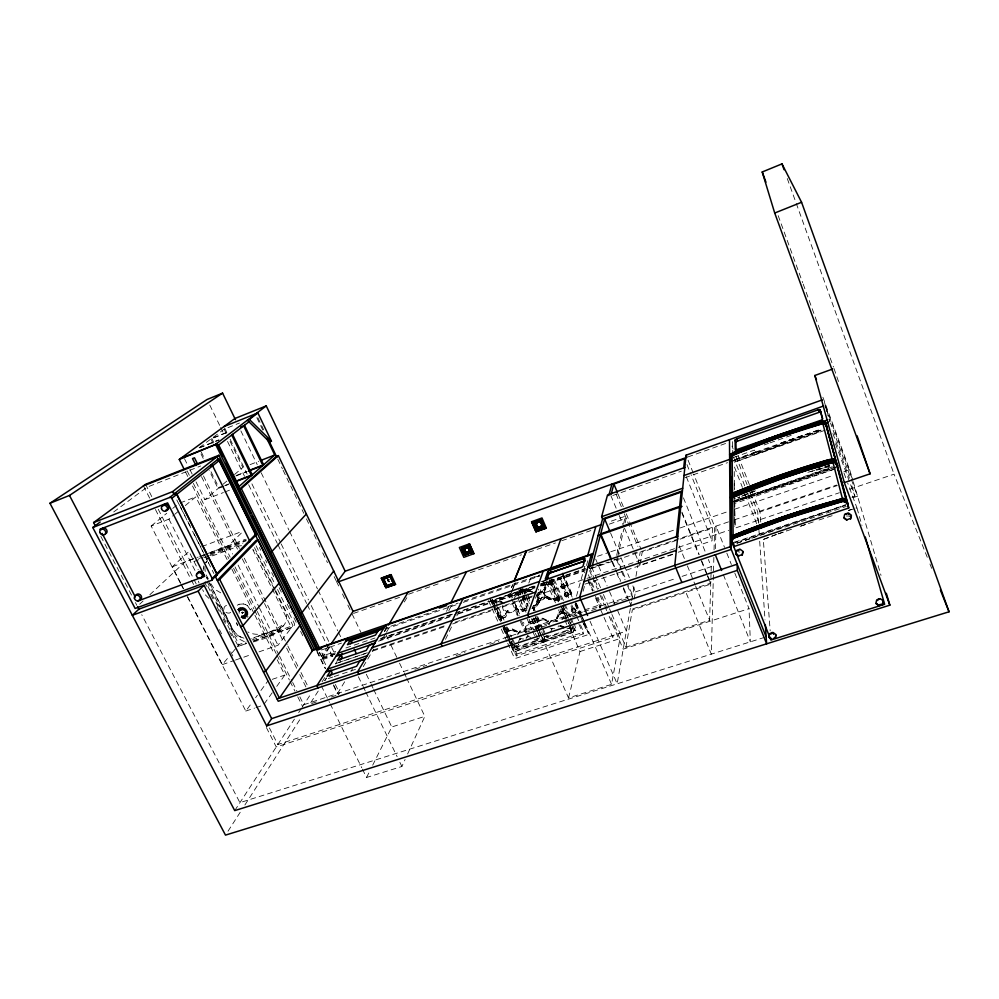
<?xml version="1.0" encoding="UTF-8"?>
<svg xmlns="http://www.w3.org/2000/svg" width="999" height="999" viewBox="0 0 999 999"><rect width="100%" height="100%" fill="white"/><g stroke="black" fill="none" stroke-linecap="round" stroke-linejoin="round"><path stroke-width="0.75" stroke-dasharray="5 3.75" d="M574.687 630.781L572.514 624.063M537.462 594.942C536.875 599.038 543.319 600.711 544.992 597.027C545.591 592.907 539.123 591.196 537.437 594.904C538.623 589.298 547.989 592.844 544.705 597.889C542.519 602.497 534.715 598.551 537.737 594.055M545.017 639.947L544.78 638.91L543.219 639.422L538.786 629.457M543.444 640.459L543.219 639.422M564.298 595.079L564.398 594.255L564.76 596.128L566.321 597.002A2.498 2.285 18.1 0 0 568.531 596.266L569.105 594.417M571.228 610.963L571.478 609.602M573.488 623.638C574.8 622.102 577.035 634.59 574.787 630.119M576.023 610.302L575.449 612.15A2.485 2.273 17.3 0 1 573.239 612.874L571.303 610.689M575.724 630.819L574.8 630.244M715.459 548.701L715.983 526.023L724.537 547.39M713.86 557.38L711.325 654.145L685.339 590.946M714.048 549.912L714.66 526.585L693.868 474.625M611.937 614.435L625.948 647.177L709.615 620.229L710.726 584.103L709.565 581.256M711.076 572.639L710.751 583.129L632.492 608.928M711.126 571.141L711.263 566.645L708.366 559.477M678.221 552.222L712.05 540.784L712.449 528.109L691.021 474.65M204.807 566.533L205.344 572.839M515.284 651.473L543.431 642.22L543.381 640.571L571.291 631.405L571.353 628.983A1.299 1.186 17.4 0 0 569.655 628.296L566.845 629.195M849.063 515.871L849.088 516.645A1.436 1.311 -7.7 0 0 848.95 515.634M571.353 628.983L572.939 628.458L572.115 626.573L573.513 630.681A1.698 1.536 17.2 0 1 572.552 632.617L544.055 642.007L540.571 634.115M564.485 614.235L564.647 613.686C568.219 614.235 565.147 607.105 562.986 609.902A1.311 1.199 18.3 0 1 562.237 611.413L559.44 612.362A3.297 2.997 18.2 0 0 558.304 613.698M557.317 597.015L558.803 596.103L560.464 599.999L558.903 600.524L549.662 579.557M625.948 647.177L632.317 609.927L710.726 584.103M634.19 599L635.401 591.908L632.379 584.752M672.339 554.22L639.972 565.172L642.207 552.047L712.449 528.109M630.369 608.266L617.157 683.803L590.047 621.191M630.631 606.743L631.43 602.185M631.705 600.661L634.627 583.928M635.963 576.311L637.861 565.459M638.086 564.135L640.222 551.972M549.7 582.767A1.336 1.224 19.7 0 0 550.536 581.53L550.349 582.042C549.3 587.025 556.855 583.503 552.235 584.69A1.311 1.211 19.5 0 0 550.524 583.99L547.29 585.077L544.418 590.284L543.956 589.622L544.418 590.284M575.199 630.744L574.7 628.234M541.945 638.049L568.531 697.914L611.563 684.352L619.967 638.573L609.615 614.397M553.671 584.527L551.972 580.581L550.387 581.381M266.371 727.497L276.261 746.94L612.837 637.549L613.261 635.364M241.895 612.537L242.183 613.411L243.132 612.424M242.158 612.849L242.482 611.937L242.994 612.737M617.594 557.567L623.851 528.833M625.174 522.789L626.161 518.256L606.505 525.124M616.658 555.369L622.315 529.77M623.651 523.751L625.312 516.221L608.453 522.115M591.533 610.576L600.362 607.642L601.098 604.42L598.076 597.352M588.498 633.691L583.666 620.854M568.531 697.914L579.982 651.548L567.669 623.426M511.176 644.617L516.258 655.881L583.179 633.94L583.628 632.13L579.27 622.115M517.644 634.852L519.755 631.018A5.182 4.683 20.8 0 1 523.364 630.182L526.685 631.905M526.535 638.211L527.447 636.101M527.147 637.225L527.759 635.202M548.788 624.525L550.886 620.679A5.232 4.745 18.7 0 1 554.532 619.817L557.879 621.553M583.104 591.283L584.777 585.064M572.552 632.642L572.714 632.067A1.698 1.536 17.2 0 0 573.688 630.107M571.191 631.443L571.665 630.631L568.419 623.214M558.691 625.761L558.029 626.997M573.95 607.804L575.524 611.425C575.636 607.742 572.29 606.655 571.403 609.877M572.939 628.359L571.341 628.983L569.817 624.825M586.488 565.509L588.111 559.59M571.453 611.238L573.314 612.599L575.524 611.425M571.341 628.983L572.19 628.346M576.485 596.191L584.802 566.333L585.951 569.118M567.032 591.92L568.618 595.566C568.731 591.895 565.409 590.759 564.485 593.98M563.698 628.309L559.865 626.023M564.51 609.215L562.986 609.902L564.635 613.686L566.221 613.074M564.535 595.367L566.408 596.74L568.618 595.566M556.955 618.818L556.493 618.144L556.955 618.818L559.815 613.673L563.049 612.599A1.311 1.186 18.1 0 1 564.772 613.299L565.484 613.061L563.836 609.278C561.038 609.765 568.006 618.481 563.099 609.515M502.609 605.956C501.785 617.869 522.19 612.612 515.034 602.597M563.399 583.566L564.822 587.774L563.399 583.566L561.151 585.152A2.498 2.298 18.5 0 1 563.374 584.39L565.397 586.326M552.072 628.646L551.361 628.383L552.072 628.646L550.686 631.892M558.728 600.249L558.741 601.061L557.355 596.341L558.803 596.153M560.751 586.463L562.762 588.399L564.997 587.225M544.055 642.007L542.469 636.763M544.992 640.072L544.03 636.238M550.349 582.042L557.155 597.552L557.355 596.341L559.015 600.149L560.464 599.949L550.948 578.334M560.676 586.163L561.113 587.774L562.687 588.661A2.498 2.298 18.5 0 0 564.897 587.912L565.297 587.162M549.375 622.514L549.088 623.401L550.599 621.578A5.232 4.758 18.7 0 1 554.258 620.704L556.668 621.603M557.28 597.489L557.405 597.115A1.324 1.211 18.9 0 1 556.505 598.239L553.271 599.338L547.602 597.34M565.222 587.424L565.322 585.514L563.236 584.128M538.399 621.166L542.42 619.83L548.139 621.415L542.544 619.442L538.523 620.779A1.299 1.174 19.9 0 0 537.799 622.29L537.687 622.677A1.299 1.186 19.9 0 1 538.399 621.178M537.699 619.605A1.299 1.186 20.1 0 1 536.001 618.93L536.138 618.531A1.299 1.186 20.1 0 0 537.837 619.218L541.133 618.131A5.42 4.92 19.7 0 1 543.518 618.593L548.376 621.053L543.394 618.98A5.432 4.933 19.7 0 0 540.996 618.531L537.712 619.617M564.31 594.517L564.56 593.718M541.608 640.309L542.045 642.157L537.1 630.357M571.353 630.881L543.419 640.584L543.731 639.61C545.766 636.838 546.278 643.418 545.167 639.497M550.486 582.005L550.561 580.856L552.06 585.214M553.271 599.338L556.618 597.877A1.311 1.199 18.9 0 0 557.367 596.341M540.646 584.39L559.964 577.759L559.44 579.42L567.956 598.988M551.785 585.314L551.96 584.79A1.336 1.224 19.5 0 0 550.399 584.353L547.29 585.077M558.741 600.249A1.324 1.211 18.7 0 0 557.192 599.825L554.383 600.761A1.961 1.798 19.1 0 1 552.534 600.511L547.252 597.976L547.727 596.965L553.396 598.963M544.705 597.889L544.992 597.027M551.261 580.619L552.934 584.452L552.122 585.052L550.561 580.856A1.311 1.211 19.7 0 1 549.825 582.392L547.015 583.366A3.309 3.034 19.7 0 0 545.879 584.727L543.831 589.997M534.09 623.526L533.966 623.913A1.299 1.174 20.3 0 0 532.28 623.226L528.271 624.55L532.405 622.827A1.299 1.174 20.3 0 1 534.115 623.526L532.43 619.78A1.299 1.174 20.5 0 1 531.718 621.266L528.446 622.377A5.407 4.908 20.3 0 0 527.035 624.088L524.825 628.895L525.661 629.245L528.396 624.163M533.266 606.093L535.939 605.182C538.174 599.45 541.421 597.689 537.587 605.044A4.883 4.458 20.7 0 1 535.889 606.992L532.629 608.091A1.299 1.186 20.6 0 0 531.992 608.566A1.299 1.186 20.5 0 1 532.767 607.729L536.026 606.605A4.883 4.446 20.7 0 0 537.724 604.67L539.547 600.274M532.43 619.78L532.305 620.167A1.299 1.174 20.5 0 1 531.58 621.653L528.309 622.764A5.42 4.908 20.3 0 0 526.898 624.475M533.354 610.839L544.093 580.069M535.939 605.182L538.848 600.012M516.258 655.881L516.908 654.02L513.736 647.002M525.661 629.245L524.825 628.895M525.724 631.455L526.498 629.245L523.414 622.327M535.464 598.314L538.698 589.148M520.017 638.723L520.604 639.372L520.017 638.723L517.432 643.406M542.969 640.222L515.472 649.275L514.26 647.439L512.574 648.363L511.738 646.515L513.299 649.987A1.673 1.511 21.1 0 0 515.472 650.873L543.606 641.645M517.557 645.466L514.96 645.966A1.286 1.161 21.1 0 0 514.435 646.316M518.269 632.829L517.932 633.728L519.43 631.917A5.195 4.695 20.8 0 1 523.039 631.081L525.424 631.98M507.142 633.354L507.504 632.392A1.286 1.161 21.9 0 1 508.204 630.918L511.363 629.845L516.982 631.78M505.806 633.304L507.504 632.392L505.819 628.671L504.12 629.582L505.806 633.304L507.355 632.792A1.286 1.161 21.9 0 1 508.054 631.306L511.213 630.244L516.845 632.167L517.195 631.231L512.1 628.783A3.259 2.935 21.8 0 0 510.252 628.458L507.517 629.37A1.286 1.161 22.1 0 1 505.819 628.671M529.907 590.871L525.886 592.245A1.311 1.199 21.4 0 0 525.074 593.156A1.311 1.199 21.4 0 1 525.749 592.632L529.907 590.871L534.128 592.357M521.765 609.964L525.899 608.241A1.299 1.186 21.2 0 0 526.623 606.718L526.473 607.105A1.299 1.186 21.2 0 1 525.749 608.603L521.765 609.964L516.058 608.054L515.584 604.882L513.449 602.272M504.133 629.582L505.819 628.671L507.355 632.779M516.82 614.947L524.45 594.655M525.024 593.244L526.635 588.861M528.821 583.066L530.457 578.708L539.273 575.686M524.463 592.882L523.476 589.984A1.311 1.199 21.6 0 0 525.174 590.671L528.483 589.56A5.457 4.983 21.2 0 1 530.881 590.009M526.948 610.114A1.299 1.186 21 0 0 526.448 610.189L523.189 611.276A4.87 4.433 21.4 0 1 520.454 610.826L515.734 608.653L516.196 607.667L521.903 609.59M515.571 609.59L515.896 608.716C513.011 615.047 501.985 612.087 502.959 605.094M516.196 607.667L515.734 608.653M516.845 632.167L517.195 631.231M498.326 616.558L499.975 616.358A1.311 1.186 22.8 0 0 501.498 616.795L504.67 615.734L507.405 610.601L508.141 610.864L506.081 616.171A1.936 1.761 22.6 0 1 504.945 617.407L502.197 618.344A1.311 1.186 22.6 0 0 501.411 619.542L501.286 620.391L499.975 615.721L498.851 616.146L499.987 620.354L501.411 619.542L496.366 608.341M514.198 596.016A5.445 4.97 21.9 0 1 515.621 594.268L518.906 593.144A1.311 1.199 22.1 0 0 519.63 591.62L519.755 591.246A1.311 1.199 22.1 0 1 519.043 592.769M520.741 594.38A1.299 1.186 21.8 0 0 519.742 594.355L515.571 596.078L519.592 594.717M508.141 610.864L507.255 610.988L504.67 615.734M556.368 618.543L558.429 613.324A3.297 2.997 18.2 0 1 559.565 611.975L562.362 611.038M511.8 591.233L515.234 582.679M510.776 594.03L512.499 589.76M513.061 588.336L515.359 582.642M501.286 620.391L499.975 615.721A1.299 1.174 22.8 0 0 501.648 616.395L504.82 615.347M511.426 587.687L512.574 584.852M511.55 587.649L512.699 584.815M502.922 603.096L498.676 601.648L495.354 603.096M492.132 602.372L492.857 600.674L535.164 586.226M494.567 604.32L492.894 601.648C492.245 598.801 489.51 604.07 493.144 605.132M538.911 597.889L538.973 595.816L537.3 594.318A2.835 2.597 20.5 0 1 539.01 597.939L537.137 601.723M545.479 589.285L543.956 593.331L545.816 595.529M539.073 602.447L540.909 598.726A3.072 2.81 19.9 0 1 544.954 597.352L548.813 599.138L549.8 598.776M539.235 602.597L539.66 601.373M538.424 602.834L537.237 601.735L539.373 596.49L537.387 594.13M492.894 601.648L493.131 601.111A1.311 1.199 23.7 0 0 494.655 601.535M362.437 769.168L366.546 777.497L401.898 766.483L405.082 759.527M407.629 753.958L424.825 716.37L406.843 678.546M538.111 592.607L541.633 592.107L544.705 587.2L545.541 587.549L545.292 589.198M539.747 601.41C540.159 596.378 545.953 596.116 548.763 599.375L550.399 598.001C546.178 596.915 540.621 593.244 545.791 588.711L545.754 587.4L544.667 586.962L541.483 591.97L538.199 592.419M549.875 598.863L550.287 598.001L545.729 595.729A2.847 2.61 19.8 0 1 544.105 591.895M445.492 639.385L452.847 624.163M456.855 615.859L458.853 611.7L536.213 585.289M548.014 621.803L548.501 620.666M366.546 777.497L369.955 770.679M372.689 765.209L391.783 726.985L424.825 716.37M448.838 610.651L452.26 603.808M540.821 598.676L542.544 597.115L545.004 597.24M446.503 611.301L449.263 605.844M528.658 636.263L528.334 636.85L528.796 635.864L528.471 636.463L531.98 638.074M242.42 613.286L242.008 612.662L243.119 612.699M513.636 599.65L515.721 595.704M547.252 597.976L547.727 596.965M559.752 626.423L560.214 625.411L564.447 626.897M557.067 618.431L559.815 613.673M383.279 637.574L385.614 633.616M386.401 632.292L390.297 625.699M404.32 601.972L408.991 594.068L439.647 583.366M363.261 666.633L373.776 648.975M384.29 631.331L386.463 627.672L439.123 609.59M384.652 631.568L387.774 626.323M344.655 681.78L337.45 693.556L333.329 685.164M351.049 671.303L352.647 668.681M527.46 636.313L525.973 638.111M324.625 680.706L326.273 678.134M335.364 664.035L337.013 661.475M228.022 831.193L241.508 810.239M244.88 804.994L301.373 717.232M318.231 691.046L309.802 704.145L318.369 701.31M324.975 680.569L326.661 677.946M322.065 681.768L325.537 676.398M387.862 579.632L388.024 579.383A1.411 1.274 31.4 0 0 389.722 581.468M234.728 810.614L294.405 719.143M298.664 712.612L301.223 708.691M302.073 707.379L311.451 693.006M206.069 562.749L207.193 561.063M329.183 646.852L323.214 655.719L320.479 650.149M329.857 646.99L321.041 660.114L332.829 656.093M328.034 646.278L321.178 656.418L335.726 651.448M574.725 630.544L575.774 630.282M264.198 703.933L272.265 692.644M276.748 686.363L284.827 675.062L277.173 659.752M829.482 466.071L823.576 468.444L807.192 472.44L829.307 466.358M187.188 596.44L245.804 711.063L252.023 702.584M255.594 697.739L257.367 695.316M260.926 690.471L268.044 680.781M258.966 651.885L278.009 645.254L292.969 625.624L275.799 590.809M283.541 625.686L278.259 629.258L250.974 638.623M187.812 597.09L222.34 664.622L228.284 657.454M232.243 652.672L238.948 644.592L246.254 642.032M248.027 616.508L247.277 617.182M206.443 559.802L207.979 558.204M241.983 612.287L242.944 612.462M243.057 612.812L242.233 612.924M199.663 556.53L228.446 545.741L243.594 530.869M512.15 638.186L516.495 646.915L536.126 640.484L537.799 638.798M204.52 563.573L207.567 560.601M139.66 604.233L143.057 601.061M149.85 594.717L184.965 561.95L193.619 558.703M180.769 583.304L172.315 566.77L188.948 551.448L198.202 569.717M763.323 539.547L775.574 534.765M196.041 481.905L204.907 499.7L227.422 480.569M234.54 474.525L242.832 467.47L229.495 440.109M180.12 582.629L151.161 526.011L168.943 519.155L173.614 515.272M174.775 514.31L178.284 511.401M185.277 505.594L195.779 496.878L227.085 559.527M151.161 526.011L166.758 513.286M172.752 508.391L176.348 505.457M829.52 465.147L828.084 466.221A297.777 286.126 -47.5 0 1 824.4 467.32M199.338 447.589L224.163 429.17L239.473 423.027M113.724 511.938L146.978 487.225L200.687 465.996M555.456 602.809L547.427 584.477L548.826 583.541L556.855 601.86M237.25 605.232L239.086 604.258M519.767 598.276L517.907 594.08L495.916 601.523L504.02 620.117M829.145 465.596L815.109 469.805M389.685 581.343L387.899 580.294L389.61 579.682M755.431 490.771L738.049 497.864M754.382 491.283L737.737 497.752M526.86 590.834L533.928 588.423L525.536 591.483M749.937 492.482L753.833 490.721M496.153 601.323L495.966 599.637A1.948 1.773 23.5 0 0 494.892 601.922M213.187 437.787L228.833 431.531M226.598 432.717L210.926 438.986L212.987 443.194M199.151 447.727L218.644 439.935M199.663 447.827L219.181 440.022M542.682 627.959L546.94 636.85L566.833 630.357L568.581 628.633A1.961 1.773 17.7 0 1 567.469 630.881M250.087 464.635L258.791 461.238M236.663 475.324L246.591 471.453M235.864 475.999L247.228 471.578M223.289 486.088L218.943 487.774L210.065 469.817M224.738 485.526L229.083 483.828M180.17 502.947L195.779 496.878M223.901 486.238L218.094 488.499L209.203 470.517M225.349 485.676L228.247 484.552M204.907 499.7L223.401 492.544M224.825 491.995L230.507 489.797M201.885 546.578L242.158 531.406M202.273 555.469L245.554 539.26M172.315 566.77L198.214 557.067M210.027 553.558L246.503 539.91M198.826 558.553L204.558 556.406M210.29 554.27L246.091 540.871M194.018 561.463L202.647 558.241M204.083 557.704L208.391 556.093M209.827 555.556L242.869 543.206M734.814 459.677L756.543 451.735M821.116 430.169L734.09 462.325L825.973 429.92M734.752 459.702L756.193 451.86M687.936 456.943L726.123 443.294M755.494 452.11L821.54 428.983M612.812 495.492L681.33 471.178M764.11 444.955L768.506 443.394M769.967 442.882L793.368 434.59M733.903 457.355L754.382 450.112L755.918 454.108L821.79 430.869M684.889 477.734L727.559 462.662M731.705 461.263L821.902 429.408M733.578 461.001L821.091 430.107M736.987 543.169L845.641 504.857L734.902 542.12L734.852 539.398M252.085 639.984L292.969 625.624M237.2 646.703L245.979 643.631M253.309 641.058L291.383 627.697L252.073 548.039M246.666 643.418L240.871 645.441A3.059 2.635 35.5 0 1 236.938 643.731L205.507 581.63M253.896 640.871L293.007 627.16A3.084 2.71 34.2 0 0 294.355 623.551L276.074 586.45M776.847 534.353L763.298 539.36L770.179 630.856M778.258 533.853L786.725 530.894M802.547 435.477L779.245 443.618L821.802 428.908M353.546 613.423L400.699 596.952M445.479 581.331L461.538 575.724M470.292 572.664L521.54 554.782M528.808 552.247L555.432 542.944M561.763 540.734L590.859 530.581M222.34 664.622L234.066 660.539M235.527 660.027L251.636 654.432M778.458 533.766L794.33 528.309M734.228 500.611L835.851 467.232L734.789 502.06L734.228 500.611L832.367 466.758M732.692 501.61L831.867 467.407M732.692 502.047L831.967 467.819M835.639 467.045L734.24 501.985L734.64 526.248M321.503 649.987L341.521 643.106M447.902 606.58L458.141 603.059M463.998 601.048L539.847 574.999M385.139 629.183L461.825 602.872M463.299 602.36L539.984 576.048M597.502 556.306L609.303 552.26M610.776 551.76L678.621 528.471M680.094 527.971L727.284 511.775M734.652 509.24L833.466 475.337M843.793 471.79L849.687 469.767L822.889 397.252M345.916 647.964L375.025 637.999M541.333 581.618L547.165 579.62M542.607 581.643L545.529 580.644M335.352 652.871L322.09 657.392L320.954 659.078L334.253 654.545M335.264 653.958L322.165 658.441L319.131 652.247M380.369 638.561L453.421 613.623M540.784 583.791L585.664 568.468M381.518 638.411L453.908 613.698M455.382 613.186L535.152 585.951M541.058 583.94L583.891 569.318M491.446 601.361L493.119 600.474A1.299 1.186 23.7 0 0 494.817 601.161L497.564 600.237A3.272 2.972 23.4 0 1 499.425 600.561L501.985 601.798M550.449 581.231L552.01 580.656M600.561 564.46L591.833 567.444L600.973 588.798M613.661 559.989L619.492 558.004M632.592 553.533L636.95 552.047M379.982 640.009L456.618 613.861M458.091 613.361L534.727 587.212M540.634 585.202L587.787 569.118M589.26 568.606L608.416 562.075M614.31 560.064L617.257 559.053L626.123 580.032M519.043 592.782L515.759 593.893A5.445 4.97 21.9 0 0 514.348 595.641M525.049 591.058L528.346 589.934A5.457 4.983 21.2 0 1 530.744 590.372M378.546 641.196L452.697 615.921M458.291 614.01L535.089 587.824M540.422 585.913L584.103 571.103M728.546 521.853L588.998 569.33L592.057 576.46M734.452 519.83L836.538 485.027M546.728 584.09L540.946 586.038L547.427 584.477M760.739 522.052L760.002 511.9L837.349 485.539M498.676 601.648L495.516 602.722A1.299 1.174 23.5 0 0 494.892 603.196M272.24 679.345L284.827 675.062M800.998 526.036L813.198 521.915M373.127 650.062L447.664 624.762M454.97 622.277L532.417 595.991M338.586 662.499L367.332 652.747M335.939 663.536L365.472 653.521M372.852 651.011L446.678 625.973M452.584 623.963L535.264 595.916M536.738 595.416L585.464 578.883M586.95 578.384L677.01 547.827M678.483 547.327L728.683 530.294M736.076 527.784L839.422 492.719M849.762 489.21L894.055 474.188L927.634 558.204M585.014 584.14L674.462 553.896M800.124 526.336L808.815 523.376M851.96 497.215L854.894 496.228L851.285 483.816M853.109 497.677L857.529 496.191L830.494 423.089M533.404 605.706L536.076 604.807M526.585 609.79L523.326 610.889A4.87 4.433 21.4 0 1 520.591 610.439L515.884 608.279M328.309 678.546L332.717 677.06M334.19 676.56L357.754 668.631M732.667 543.444L845.329 505.544M737 543.194L750.286 538.723M751.76 538.224L846.24 506.481M245.804 711.063L254.545 708.129M256.006 707.642L261.838 705.681M559.702 614.06L562.937 612.986A1.311 1.186 18.1 0 1 564.66 613.686M507.504 632.392L506.793 632.629L505.681 629.058M635.401 591.908L676.248 578.309M682.08 576.361L711.263 566.645M526.498 629.245L601.098 604.42M582.442 612.1L303.796 704.745L299.625 696.39M583.916 611.613L632.617 595.429L628.396 585.426M331.256 697.027L336.975 695.129M414.947 669.23L426.723 665.322M456.156 655.544L464.985 652.609M490.01 644.293L498.838 641.358M525.337 632.567L547.402 625.237M572.415 616.92L581.243 613.998M613.448 603.296L626.523 598.95M819.055 519.98L832.642 515.496M536.962 638.711L539.123 637.999M566.957 628.808L569.755 627.884M548.414 635.277L545.154 636.363A1.299 1.174 19.1 0 0 544.418 637.861L544.567 637.449A1.299 1.174 19.1 0 1 545.292 635.976M512.574 648.363L514.06 647.702A1.299 1.161 21.1 0 1 514.198 646.828A1.286 1.161 21.1 0 0 514.248 647.452M511.163 638.011L514.922 646.341A1.936 1.748 21.1 0 0 517.432 647.364L536.725 641.033L536.126 640.484M546.428 636.463L545.404 636.288A1.948 1.761 19.1 0 0 547.927 637.312L567.482 630.893L566.833 630.357M572.714 632.067L544.243 641.433L543.606 640.009M516.908 654.02L583.628 632.13M516.67 646.902L517.445 647.389M579.982 651.548L619.967 638.573M734.789 573.039L749.038 608.653L623.214 649.15L607.33 612.087M848.688 510.364L856.955 507.992L861.975 525.462M547.19 636.838L547.939 637.337M848.501 510.402L851.473 509.453M764.66 637.337L239.922 802.647L141.746 614.697M537.487 602.347L539.085 602.434M538.449 602.734L539.223 602.609M253.409 641.945C264.098 638.548 276.798 636.375 282.218 625.074C273.214 631.468 258.916 637.924 247.827 631.942M546.565 584.128L546.253 582.467A1.973 1.811 19.9 0 1 548.851 583.528M239.048 604.295L243.456 603.933M245.929 617.882L241.009 617.619M245.529 618.319L242.257 618.568M855.981 508.016L856.955 507.992L847.701 483.054M738.723 552.035L739.834 552.06M734.04 498.551L735.239 498.151L734.015 498.551M846.44 515.996L847.651 516.046M566.87 592.482L568.656 593.369L569.03 594.692M573.788 608.379L575.561 609.265L575.948 610.576M494.917 601.922L495.891 602.047M514.922 646.341L515.946 646.603M552.222 628.359L553.483 628.671A5.232 4.745 18.7 0 0 554.782 628.683M243.394 603.958L245.654 604.595M529.77 591.246L533.99 592.732M560.102 625.799L564.335 627.297M243.943 638.174C238.411 636.588 233.679 632.33 231.731 626.873L209.64 583.179M538.711 600.399L539.423 600.661M244.33 641.67L238.986 638.96L234.852 634.627L220.804 607.18L214.735 601.186M220.729 592.832L214.31 589.01L210.302 582.754M547.377 597.589L552.659 600.124A1.961 1.786 19.1 0 0 554.495 600.374L557.317 599.437A1.311 1.199 18.7 0 1 559.028 600.137M504.395 603.408L499.263 600.936A3.272 2.972 23.4 0 0 497.415 600.611M517.045 631.63L511.95 629.183A3.259 2.947 21.8 0 0 510.114 628.846L507.367 629.757A1.286 1.174 22.1 0 1 505.669 629.07M551.947 629.27L549.862 627.847M519.98 638.049L522.365 638.948A5.195 4.695 20.9 0 0 523.651 638.96M519.655 638.96L520.791 639.547M245.592 604.632L247.665 605.756M208.878 598.364L205.357 594.892L202.597 589.672M247.615 605.806L251.336 611.438L250.612 609.253M575.799 610.039L573.926 608.666A2.485 2.273 17.3 0 0 571.728 609.402M568.881 594.143L567.007 592.757A2.498 2.285 18 0 0 564.797 593.506M206.181 574.924L208.404 579.008M520.991 589.398L522.976 593.856M100.824 536.363L132.542 597.077M135.414 602.584L136.863 605.344M181.468 584.677L183.579 588.823M180.831 584.015L183.654 589.535M145.579 484.303L151.91 496.903M158.242 509.215L193.419 578.421M194.118 579.807L196.229 583.965M219.455 629.632L221.566 633.791M230.707 651.785L232.817 655.931M269.405 727.909L277.847 744.517L626.373 631.093L616.146 607.092M143.419 485.889L149.788 498.389M155.432 509.49L190.759 578.921M191.471 580.307L193.594 584.477M204.47 582.092L206.556 586.213M210.739 594.455L214.211 601.336M217.008 606.83L220.479 613.711M223.264 619.205L225.362 623.339M229.533 631.58L231.631 635.714M168.943 519.155L195.704 571.915M236.563 622.752L237.787 625.199M236.313 623.039L237.55 625.486M206.581 577.122L207.58 579.083M206.431 577.335L207.417 579.283M208.104 580.656L231.593 627.097A16.184 14.048 35.9 0 0 243.744 638.361M207.055 581.555L238.948 644.592M179.445 504.882L185.027 515.959M187.824 521.503L191.308 528.421M194.106 533.966L197.59 540.896M198.289 542.27L203.871 553.359M204.57 554.745L208.754 563.049M176.811 499.95L213.873 573.526M228.446 545.741L232.58 554.033M238.087 565.097L258.741 606.555M259.428 607.941L278.009 645.254M184.453 458.628L187.175 464.11M189.91 469.58L192.632 475.062M187.113 470.841L189.885 476.411M193.356 483.379L230.17 557.167M235.027 566.908L256.568 610.077M257.255 611.463L278.783 654.632M279.483 656.018L291.983 681.081M292.682 682.467L296.84 690.821M185.552 472.04L188.336 477.622M192.52 486.001L228.759 558.578M233.629 568.356L253.846 608.828M254.533 610.227L276.136 653.496M276.835 654.894L289.385 680.019M290.085 681.418L294.955 691.183M297.739 696.765L302.622 706.543M231.955 569.268L254.221 613.811M254.907 615.209L274.388 654.183M203.459 475.924L239.435 548.426M244.28 558.179L287.163 644.63M287.862 646.028L298.239 666.932M300.999 672.514L307.917 686.45M201.511 476.685L237.5 549.15M242.345 558.903L263.798 602.097M264.485 603.496L283.866 642.507M286.638 648.076L297.015 668.98M299.775 674.562L306.006 687.1M201.199 451.873L204.608 458.778M200.999 453.921L203.734 459.453M259.378 547.527L260.751 550.299M265.534 560.027L266.895 562.799M271.678 572.514L273.726 576.685M279.158 587.724L282.517 594.542M287.225 604.095L291.258 612.287M293.943 617.744L297.302 624.575M300.587 631.256L303.209 636.588M256.069 545.829L275.399 585.077M254.508 547.627L275.112 589.41M274.226 589.098L258.878 557.966A16.483 14.486 38.8 0 0 253.159 549.825M274.912 590.484L283.816 608.528A16.259 14.211 35.4 0 1 275.886 630.044L255.082 637.35A16.184 14.048 35.9 0 1 253.022 638.236M321.316 685.838L329.545 702.497M330.232 703.883L361.75 767.781M319.58 652.297L326.773 666.945M335.364 684.477L339.485 692.881L338.411 694.655L333.616 684.889M317.183 651.398L325.649 668.656M316.858 651.598L325.137 668.481M211.763 438.361L213.823 442.557M224.663 427.959L227.385 433.554M230.107 439.135L247.14 474.088M251.91 483.866L280.532 542.582M281.206 543.98L308.466 599.887M311.188 605.481L328.908 641.82M331.631 647.414L334.365 653.009M224.163 429.17L226.161 433.279M209.778 405.094L220.005 426.049M220.692 427.447L224.101 434.428M227.51 441.421L244.555 476.336M248.651 484.727L277.285 543.394M277.972 544.792L306.618 603.471M307.292 604.857L325.711 642.582M326.398 643.98L332.53 656.555M240.884 430.881L257.218 464.61M261.201 472.814L288.973 530.132M289.648 531.53L317.445 588.898M318.107 590.234L337.749 630.781M338.424 632.167L341.134 637.774M358.341 676.673L362.425 685.102M363.112 686.5L365.147 690.709M365.834 692.107L397.127 756.655M399.85 762.274L401.898 766.483M366.308 674.25L370.342 682.579M371.004 683.965L373.014 688.136M373.688 689.522L391.783 726.985M257.892 417.744L263.699 429.845M277.759 459.14L282.43 468.868M283.104 470.254L303.771 513.311M306.443 518.881L321.129 549.475M322.739 552.834L327.472 562.674M334.153 576.61L336.238 580.943M336.488 581.468L339.822 588.411M342.495 593.98L346.241 601.773M347.839 605.094L351.173 612.05M352.073 613.935L361.001 632.542M256.83 417.694L262.799 430.132M386.213 635.127L388.211 639.323M390.871 644.929L396.865 657.542M399.525 663.136L403.521 671.54M404.183 672.951L406.181 677.147M499.975 615.721L501.66 619.455L500.012 620.304L494.692 608.591M499.812 616.108L501.498 619.842M492.445 600.699L494.143 604.47L494.817 604.233L493.119 600.474L494.655 604.607L492.257 599.163M493.394 605.194L501.011 622.09M503.558 627.722L508.004 637.574M508.641 638.985L510.539 643.206M488.474 600.649L498.101 621.965M501.311 629.07L507.08 641.857M507.729 643.281L514.135 657.492A1.923 1.723 21 0 0 516.383 658.129L587.387 634.902A1.761 1.598 16.1 0 0 588.411 632.866M507.142 627.06L511.525 636.8M496.166 604.695L503.046 619.967M506.168 626.91L510.539 636.625M504.345 626.098L510.539 639.884M511.176 641.308L512.45 644.143M492.857 600.674L501.723 620.329M504.882 627.347L510.576 639.984M511.213 641.383L513.111 645.604M499.75 616.907L491.958 599.425M503.384 625.012L510.327 640.459M510.964 641.882L515.159 649.862L542.807 640.759L543.106 639.822L541.233 641.308L541.021 640.147M490.397 599.038L494.093 607.255M502.572 626.123L509.128 640.696M509.715 642.02L510.901 644.655M490.172 599.562L499.999 621.428M503.084 628.309L507.467 638.049M508.091 639.435L513.099 650.574A1.673 1.511 21.1 0 0 515.272 651.46M508.553 595.029L509.802 597.814M512.287 603.371L517.882 615.884M520.367 621.44L524.712 631.168M514.135 644.842L514.822 646.365M523.476 589.984L525.162 593.781M536.138 618.531L537.812 622.29M520.392 599.662L525.986 612.25M529.095 619.23L534.69 631.805M535.314 633.204L537.175 637.399M517.732 597.827L524.575 613.199M527.072 618.793L532.055 629.969M532.679 631.368L534.54 635.564M510.439 593.294L520.317 615.409M509.19 593.468L511.051 597.627M511.675 599.013L519.105 615.646M521.578 621.191L525.911 630.893M522.514 587.737L525.049 593.443M525.674 594.867L529.47 603.433M535.164 616.271L539.597 626.261M522.664 589.048L525.824 596.166M526.448 597.589L529.607 604.72M535.302 617.532L540.983 630.357M541.62 631.78L543.518 636.051M520.941 588.274L523.476 593.98M524.113 595.404L527.909 603.958M534.24 618.219L538.673 628.209M523.613 595.279L528.034 605.244M533.728 618.056L538.161 628.034M520.304 588.486L522.839 594.193M523.476 595.616L527.909 605.594M533.603 618.431L539.935 632.692M520.454 589.797L522.352 594.068M522.976 595.491L528.034 606.88M533.079 618.081L538.773 630.918M539.41 632.342L541.308 636.613M518.743 589.023L526.972 607.554M532.042 618.955L536.475 628.933M519.617 591.62L520.741 594.155M518.881 590.334L527.097 608.841M531.53 618.793L537.225 631.605M537.862 633.029L539.747 637.3M527.672 593.968L530.794 601.048M533.304 606.718L535.177 610.963M537.674 616.633L542.057 626.548M529.782 600.923L525.412 591.021A1.986 1.823 21.4 0 1 526.623 589.185L526.91 590.821M532.28 606.58L534.153 610.826M536.65 616.483L542.27 629.208M542.894 630.631L544.78 634.877M543.431 642.22L542.619 639.735M561.663 606.893L567.457 620.092M568.019 621.378L569.705 625.224M560.764 605.769L566.171 618.081M583.266 569.979L584.502 572.789M588.199 581.243L592.507 591.096M595.591 598.126L599.899 607.991M600.511 609.39L612.837 637.549M563.024 605.856L569.517 620.666M570.117 622.015L571.291 624.7M550.774 578.858L560.526 601.073M562.35 605.232L567.932 617.956M568.556 619.368L573.513 630.681M557.242 596.715L558.903 600.524M558.741 601.061L557.155 597.552M549.213 581.231L558.441 602.322M561.525 609.353L567.057 622.015M559.939 608.903L564.26 618.768M564.872 620.179L566.733 624.412M558.553 609.865L562.874 619.73M559.964 577.759L568.681 597.789M571.803 604.944L576.161 614.959M576.785 616.395L578.646 620.679M571.003 605.981L575.262 615.771M578.921 624.15L583.179 633.94M561.401 584.752L562.986 588.399M565.034 593.106L566.62 596.74M571.952 608.99L573.538 612.612M554.383 579.882L563.386 600.486M565.172 604.595L570.516 616.845M571.116 618.194L572.902 622.277M552.809 578.945L562.4 600.911M563.598 603.658L569.542 617.257M570.142 618.618L571.915 622.702M576.46 603.508L582.005 616.271M582.617 617.694L584.465 621.94M585.089 623.364L611.563 684.352M562.837 572.877L573.251 596.865M575.711 602.509L580.606 613.798M581.218 615.209L583.054 619.442M562.624 573.551L573.051 597.564M575.511 603.209L580.419 614.51M584.103 622.989L588.399 632.879M563.099 576.298L572.29 597.452M575.349 604.495L579.645 614.373M580.257 615.784L585.539 628.371L579.944 615.509M561.938 574.063L572.489 598.364M574.974 604.083L579.32 614.085M588.374 574.762L594.43 588.886M590.397 581.955L594.043 590.446M597.09 597.527L600.736 606.018M588.161 579.258L593.044 590.609M595.479 596.291L600.362 607.642M603.408 594.492L608.891 607.305M609.502 608.728L611.326 613.011M589.51 567.482L594.38 578.858M594.992 580.269L598.651 588.811M601.698 595.916L609.003 612.974M592.669 577.884L597.552 589.285M599.999 594.979L604.283 604.957M604.894 606.393L606.718 610.664M595.679 559.103L598.089 564.747M598.688 566.158L602.897 576.048M603.508 577.459L607.117 585.926M609.527 591.57L615.546 605.681M612.699 562.175L620.504 580.594M623.501 587.674L628.895 600.424M629.495 601.835L631.293 606.093M611.888 561.688L616.096 571.628M616.695 573.039L620.304 581.555M623.301 588.648L627.509 598.576M610.676 533.241L620.329 556.143M620.928 557.567L629.37 577.597M616.608 559.79L620.841 569.805M621.453 571.241L625.074 579.832M627.497 585.564L632.342 597.015M610.839 495.516L616.783 509.727M619.168 515.409L623.913 526.785M624.512 528.209L634.615 552.372M635.214 553.796L639.972 565.172M618.006 493.956L623.314 506.705M626.273 513.798L641.033 549.213M616.046 493.993L621.353 506.718M624.3 513.786L637.874 546.353M679.183 545.791L685.027 560.114M687.374 565.834L694.979 584.44M695.566 585.876L709.615 620.229M681.942 512.1L699.225 554.707M701.535 560.389L707.292 574.6M707.866 576.023L709.602 580.282M681.855 512.949L698.601 554.22M701.485 561.338L706.68 574.138M707.255 575.561L708.99 579.832M198.302 581.168L199.063 583.016M683.453 497.852L705.469 552.322M686.35 476.835L712.05 540.784M723.363 574.737L750.361 641.845L749.038 608.653M929.944 563.998L931.68 568.344M726.81 553.096L731.368 564.485M688.086 460.189L693.281 473.176M686.962 464.547L690.434 473.214M738.186 455.981L749.375 484.652M752.172 491.82L760.002 511.9M732.005 446.091L733.129 448.951M735.913 456.106L747.102 484.715M750.449 493.306L757.717 511.9L758.503 523.613M733.353 456.78L744.705 485.801M747.552 493.044L759.465 523.513M734.44 467.033L742.407 487.362M745.254 494.617L756.63 523.651M825.998 407.617L852.597 479.545M829.108 419.355L829.944 421.628L824.063 400.761M832.891 433.541L849.412 478.184M835.439 443.718L854.894 496.228M843.98 473.014L846.777 480.556M778.184 215.647L802.647 282.617M803.171 284.066L833.491 367.045M787.262 178.521L795.728 201.935M796.253 203.396L894.055 474.188M834.028 368.506L839.535 384.59M849.687 469.767L852.784 480.182M853.221 481.68L881.031 575.412M825.586 406.818L828.321 416.571M515.634 594.667L515.347 593.019A1.961 1.786 22.2 0 1 517.932 594.068M203.659 568.094L203.846 570.379M758.965 530.419L759.277 535.039M759.69 541.221L765.009 619.904M734.253 483.803L734.427 489.897M734.652 497.49L734.789 502.06L734.74 499.001M739.272 496.515L739.31 497.789M734.253 471.503L734.577 489.835M735.202 525.112L734.24 501.985L836.2 468.531L734.814 503.434L734.864 525.099M732.592 441.645L732.766 453.808M548.101 581.555A2.273 0.687 -23.7 0 1 546.303 581.418M583.304 569.318A2.298 0.699 -23.2 0 1 581.743 570.067M241.596 545.729A16.483 14.486 38.8 0 0 234.877 547.527L213.923 555.344A16.409 14.311 39.1 0 0 211.713 556.006M203.509 568.269A16.409 14.311 39.1 0 1 203.671 565.983M206.343 559.902A16.409 14.311 39.1 0 1 207.879 558.316M230.682 612.462A4.233 3.671 37.2 0 1 224.375 610.539A4.233 3.671 37.2 0 1 227.11 605.382M239.186 613.261A3.122 2.71 36.5 0 1 241.983 610.189A3.122 2.71 36.5 0 1 245.042 613.811A3.122 2.71 36.5 0 1 241.171 615.621M748.101 493.306A282.717 279.782 -63 0 1 740.908 496.266M389.56 581.718A1.411 1.274 31.4 0 1 388.099 579.408M542.195 591.108A3.072 2.822 20.4 0 1 538.161 592.507M537.824 638.786A1.948 1.761 19.8 0 1 536.725 641.008M549.1 624.8A4.683 4.246 18.7 0 1 549.063 623.638M501.635 619.467A1.299 1.174 22.6 0 1 502.36 617.969L505.094 617.032A1.936 1.761 22.6 0 0 506.243 615.784M534.128 639.372A4.845 4.383 20 0 0 535.751 639.46L538.998 638.386A1.299 1.174 19.6 0 1 540.696 639.085L540.809 638.686A1.299 1.174 19.6 0 0 540.272 638.111M518.206 645.092A1.923 1.736 21.1 0 0 518.668 644.367A1.923 1.736 21.1 0 1 518.231 644.78M570.591 627.872A1.299 1.186 17.4 0 1 571.465 628.583M525.037 591.033A1.311 1.199 21.6 0 1 523.326 590.359M545.754 585.089A3.309 3.034 19.7 0 1 546.89 583.741M563.111 609.515A1.311 1.199 18.3 0 1 562.35 611.026M241.483 615.933L241.196 617.357L241.908 617.569L241.483 615.933M242.47 607.355L241.808 609.84L241.746 607.317L242.47 607.355M243.169 607.467L242.819 610.014L243.881 607.692L243.169 607.467M245.379 613.873L247.802 614.472L247.927 613.811L245.379 613.873M559.715 599.912L558.054 596.103L559.715 599.912M557.317 599.437L556.618 597.877L557.317 599.437M500.974 619.692L499.288 615.946L500.974 619.692M502.347 617.956L501.66 616.42L502.347 617.956M244.543 607.979L243.631 610.389L245.192 608.354L244.543 607.979M237.799 609.402L239.173 611.326L237.799 609.402M245.13 614.622L247.265 615.659L247.577 615.084L245.13 614.622M245.779 608.791L244.33 610.938L246.328 609.315L245.779 608.791M238.649 608.428L239.61 610.689L238.649 608.428M244.68 615.259L246.89 616.171L244.68 615.259M246.803 609.865L244.892 611.625L247.215 610.489L246.803 609.865M239.76 607.729L239.173 608.041L240.235 610.214L239.76 607.729M244.068 615.734L245.904 617.007L244.068 615.734M247.527 611.113L245.255 612.399L247.764 611.8L247.527 611.113M247.914 612.462L245.417 613.224L247.964 613.161L247.914 612.462M241.071 607.367L240.384 607.504L240.984 609.914L241.071 607.367M243.319 616.021L244.693 617.544L243.319 616.021M242.482 616.108L243.331 617.732L242.482 616.108M827.984 465.921L828.258 467.082L827.984 465.921"/><path stroke-width="1.5" d="M736.488 495.079L737.637 494.817M737.936 551.286L738.848 549.575L739.959 549.6M730.306 457.567L731.643 454.92L745.092 449.363A738.548 582.542 0.8 0 1 776.373 437.55A732.442 578.558 0.8 0 1 805.057 427.947L822.676 422.614L825.848 423.726L837.025 465.634M770.903 634.19L771.815 632.554L772.964 632.604L773.601 634.315M877.572 600.561L878.571 598.863L879.694 598.888M823.738 405.944L686.088 455.194L674.8 565.334L681.793 582.33M676.41 537.137L679.545 507.255M683.641 468.356L684.652 458.766L613.873 484.04L611.213 494.08M832.092 460.751L835.139 460.926L836.238 462.087L833.253 460.464C814.784 462.549 792.619 472.677 772.664 479.083A363.161 268.107 -25.8 0 0 745.928 488.386M787.462 475.037L818.044 464.61L828.695 461.888L826.76 461.975C826.772 458.529 829.832 461.6 829.083 463.049L828.458 460.839L829.083 463.049M785.251 475.399L828.583 461.026M833.528 460.864C832.329 460.714 825.324 462.937 827.809 463.636C828.833 461.713 830.469 460.352 833.428 460.464L835.564 461.775L836.138 463.374M756.98 444.018L756.193 444.393M778.858 435.751L778.034 435.851L778.933 435.377M774.612 437.125L775.586 436.513L774.637 437.025M774.662 436.888L775.486 436.988M773.726 437.574L773.75 437.425A914.547 762.225 49.6 0 0 766.695 440.022M742.232 555.194L742.931 551.91M738.199 494.63L736.887 494.98C734.527 490.397 744.767 491.433 746.128 488.998A361.563 266.895 -25.8 0 1 772.839 479.77L818.119 465.559M775.674 635.764L775.224 637.737L773.788 638.186M775.761 635.364L775.936 634.577L773.151 632.529L769.655 633.628L768.955 636.775L769.642 637.3M775.274 638.411L775.998 635.252M850.611 519.068L851.435 515.684M790.097 473.039L746.478 488.199L737.737 491.62L738.136 492.657L736.463 493.818L746.315 489.46L775.674 479.245L771.94 481.268M882.579 603.246L883.191 600.811L880.369 598.701L876.722 599.85L875.898 603.109L876.61 603.633M882.554 604.707L883.378 601.448M828.708 462.999L829.133 461.588L833.416 460.489M592.22 565.958L600.474 534.74L611.288 560.277M604.645 518.931L600.711 533.853L679.645 506.406L681.143 492.12L604.645 518.931L610.077 531.818M589.535 567.332L602.559 518.918L601.623 516.708L607.542 494.93L684.827 467.47M608.816 495.604L611.912 484.103M358.703 674.288L357.53 671.877L385.402 625.424L591.308 554.607L579.695 597.277L587.574 615.496M587.612 555.981L595.816 526.535M763.698 441.533L763.298 441.708M777.422 436.101L776.623 436.363L777.534 436.263M736.113 450.861L735.913 442.182L737.137 441.208L820.753 411.763M820.042 409.677L822.527 419.13L821.34 420.117L735.289 450.112L735.077 440.035L736.725 438.886L818.631 409.64L820.042 409.677L822.639 418.668M550.461 569.08L560.901 538.736M546.803 579.957L548.813 574.113A2.248 0.674 -23.6 0 1 551.161 572.577L584.24 561.226A2.26 0.674 -23.1 0 1 584.765 561.076M547.789 571.753L545.254 579.02A2.273 0.687 -23.7 0 0 547.052 579.158L580.694 567.657A2.298 0.699 -23.2 0 0 583.054 566.083L585.077 558.941A2.26 0.674 -23.1 0 0 583.216 558.841L550.124 570.217A2.248 0.662 -23.6 0 0 547.789 571.753L548.813 574.113M730.594 497.252L732.704 494.455L730.681 496.503L730.744 498.688M730.594 497.952L732.717 495.154L730.681 497.202M731.143 497.365L731.668 495.879L736.288 493.543L735.564 493.281L736.9 495.641M731.143 497.789L731.668 496.303M543.194 571.153L527.634 614.76L528.758 617.282M546.316 528.109L541.982 517.957L531.58 521.728L535.951 531.755L546.316 528.109L535.951 531.755M544.005 526.66L541.096 519.955L544.218 527.097L536.85 529.695L533.741 522.564L541.158 520.054M544.168 526.985L536.8 529.595L544.305 526.648M536.85 529.695L537.237 528.758M514.31 580.594L526.386 550.799M514.423 580.556L526.498 550.761M541.346 519.842L533.928 522.34L536.925 529.545M531.58 521.728L535.988 531.68M731.518 454.97L731.817 454.333L731.53 454.92M731.955 538.399L732.429 537.4M462.949 598.751L441.009 643.843L442.157 646.316M843.193 501.236A883.029 659.765 2.1 0 0 733.391 538.274L732.167 539.36L732.08 540.971L733.391 538.274L787.062 518.444L843.131 501.261L846.103 502.572L843.131 501.261M450.636 603.121L466.483 571.74M473.888 553.696L469.455 543.843L473.888 553.696L463.811 557.33L459.353 547.502L469.455 543.843M464.91 554.433L464.61 555.207L472.14 552.135M461.813 548.463L464.735 555.107L471.815 551.997M471.753 552.684L472.04 551.91M464.722 555.169L465.134 554.358M731.006 494.98L732.904 493.106L741.246 489.722A804.033 618.706 1.5 0 1 781.268 474.775L805.631 466.708L832.03 458.778L834.078 458.891M731.218 497.165L736.3 494.243L733.753 495.117M388.561 624.999L408.104 592.145M395.567 584.353L385.926 587.662L381.356 578.171L391.108 574.637L395.567 584.353L385.876 587.762L381.418 578.084M755.831 444.518L754.47 444.68L756.755 443.756L754.832 444.58M393.256 583.229L390.247 576.823L383.778 579.108L386.738 585.601M329.82 676.186L332.093 672.639L330.944 670.292L325.674 672.077M340.022 660.252L342.17 656.892L341.059 654.607L335.914 656.355M350.587 643.756L351.948 641.62L350.874 639.385L345.841 641.121M330.944 670.292L327.148 676.186L356.606 666.258L360.139 660.426L365.484 658.616M341.059 654.607L337.462 660.189L366.208 650.424L369.568 644.879L374.8 643.106M350.874 639.385L347.452 644.692L375.524 635.077L378.708 629.82L383.816 628.071M340.309 656.343L341.97 653.771M391.108 574.637L381.356 578.171M382.105 629.17L348.663 640.659L347.59 638.436L316.92 685.514L318.094 687.886M330.894 644.318L353.072 611.388L278.359 455.606L276.436 456.368L239.261 489.385L241.321 488.586L278.359 455.606M736.275 493.381L746.665 488.798M271.653 718.631L204.033 585.214L198.139 591.171L266.658 725.898L271.653 718.631L737.162 564.198L737.287 570.367L766.62 643.818L765.321 624.525M789.635 432.305L786.6 432.917L788.036 432.654M765.296 440.834C766.97 439.997 761.937 441.258 765.646 440.834M337.824 581.106L345.167 571.216L822.214 399.912M300.187 625.162L265.784 671.028L263.411 671.852M731.168 494.542L732.592 493.231L755.918 483.991L781.268 474.775A799.999 616.183 1.5 0 1 816.383 463.374L828.795 459.69M333.716 571.041L302.048 612.524L300 613.249M279.37 582.817L242.957 625.674L240.572 626.523M754.645 444.93L755.269 444.705L754.282 444.992M793.318 431.118L792.594 431.368M797.364 429.695L798.626 428.958L796.24 429.695L798.601 428.896L796.478 429.782M306.356 513.986L272.053 551.311L270.005 552.072M731.867 536.475L748.788 529.545A882.292 659.777 2.1 0 1 786.525 515.934A875.012 655.419 2.1 0 1 821.215 504.882L843.705 498.626L846.403 500.112L848.139 504.607L836.051 461.426L833.453 459.827L828.621 461.188L829.744 463.411L834.128 462.362L835.489 462.837L836.825 465.147M219.705 579.457L258.204 539.747L312.625 650.461L279.408 698.114L219.705 579.457L217.307 580.344L255.969 540.584L258.204 539.747M732.754 542.919L731.093 539.448L732.142 536.038L742.632 531.63A878.496 657.554 2.1 0 1 786.563 515.621L842.382 498.489L845.554 499.263L848.139 504.607M100.175 522.015L92.782 527.509L135.127 608.466L211.538 580.344L255.045 536.088A1.461 1.286 39.7 0 0 255.657 534.353L219.343 460.464A1.486 1.324 44.8 0 0 217.445 459.64M211.538 580.344A1.586 1.386 39 0 0 212.175 578.471L216.696 573.888L176.711 494.418A1.611 1.411 43.9 0 0 174.65 493.531M216.221 575.574A1.573 1.374 39.1 0 0 216.87 573.713L255.507 534.502L219.181 460.589L176.898 494.268A1.611 1.411 43.9 0 0 174.837 493.381M775.724 436.001L784.128 433.067A915.459 762.961 49.6 0 1 822.252 421.291L824.862 421.953L827.459 428.871M266.783 438.424L274.75 454.995L239.036 486.488L218.694 444.992L248.913 421.865M797.851 429.62L798.601 428.896L796.24 429.695L797.289 429.82M92.782 527.509L169.693 497.465A1.623 1.424 43.8 0 1 171.766 498.364L176.711 494.418M219.343 460.464L219.992 459.94L256.256 533.741A1.449 1.286 39.7 0 1 255.644 535.476M169.693 497.465L218.107 459.115A1.486 1.311 44.8 0 1 219.992 459.94M95.055 525.324L93.619 522.564L172.615 491.62L218.868 455.282L314.248 649.462L593.269 553.458M845.816 514.185L847.914 513.523L848.638 514.273M184.153 469.255L179.271 459.478L217.332 443.768L318.219 649.5M249.325 419.443L257.879 412.924L271.441 441.183L269.505 441.945L247.365 420.229L249.325 419.443L271.441 441.183M215.247 444.605L266.246 405.894L345.167 571.216M93.619 522.564L145.579 484.303L218.868 455.282M179.271 459.478L234.89 418.519L266.246 405.894M69.48 495.442L234.728 810.614L889.859 605.169L844.33 482.604L870.104 473.813L774.712 213.024L762.225 171.978L781.98 163.886L801.573 202.273L949.05 611.788L225.487 835.114L49.95 503.271L69.48 495.442L222.59 393.131L235.464 419.692M49.95 503.271L207.043 399.5L222.59 393.131M836.3 462.687L825.848 424.7L823.7 423.239L776.535 438.286L732.105 455.482L730.594 457.554L730.769 461.388M846.078 500.112L836.388 463.973L835.064 462.599L832.991 462.475L806.355 470.467L781.767 478.596L731.817 497.689L730.981 499.438L731.493 538.761L731.58 536.813L733.129 535.402L786.563 515.621A874.1 654.919 2.1 0 1 825.174 503.409L843.631 498.376L846.078 500.112L848.426 506.68M733.491 453.171L735.089 452.185M777.434 436.113L777.01 436.451M737.761 491.708L735.564 493.119L737.949 492.207M775.236 436.176L768.368 438.661A914.997 762.637 49.6 0 0 736.55 451.373L732.08 453.284L776.211 435.826L798.301 428.409L822.252 421.303L824.575 421.69L824.687 422.652M760.064 442.782L760.551 442.607M760.264 442.607C763.398 440.934 756.892 443.331 760.227 442.744M738.036 451.548L733.803 453.309A914.547 762.225 49.6 0 1 737.811 451.56M743.668 449.188L747.901 447.427M787.824 432.679L789.01 432.142L786.6 432.917L788.96 432.105L786.613 432.954L787.974 432.292M827.222 463.836L828.583 463.261M749.138 490.184L753.271 488.523M223.976 426.561L257.879 412.924M778.508 436.126L784.128 433.067L776.36 436.938L768.368 438.661L774.2 437.662A16.309 3.934 -20.4 0 0 778.521 436.151M777.759 477.947L735.576 494.143L737.911 494.006M764.26 483.553L736.3 494.405L737.662 494.305M774.712 213.024L801.573 202.273M240.834 427.01L243.681 425.874L262.849 465.497L248.651 471.029M180.856 458.316L217.332 443.768M765.696 482.979L777.234 478.558M143.419 485.889L216.958 456.78L218.319 459.565M734.153 452.472L732.404 453.284M261.688 460.102L274.75 454.995M250.849 469.792L260.776 465.921M99.962 529.245L167.595 502.884L204.72 576.298L137.487 601.136M237.774 480.457L250.811 475.387M236.95 481.168L251.461 475.536L231.743 435.015M757.567 527.372L733.378 536.725A880.294 658.403 2.1 0 1 785.501 517.407L758.99 526.823M753.533 445.079L757.841 443.456M763.586 441.296L773.638 437.525M797.901 429.62L796.215 429.745L797.814 428.996M204.033 585.214L138.861 609.165L132.33 615.309L198.139 591.171M844.33 482.604L814.847 375.487L832.654 369.006M338.386 581.818L686.925 457.305L686.088 455.194M461.738 548.089L464.91 554.82M463.161 547.577L467.445 546.053M464.66 555.319L461.501 548.326L468.681 545.779L471.815 552.372M461.55 548.439L468.693 545.891M540.983 520.254L534.19 522.415L537.112 529.095M772.826 479.695L790.334 473.626M754.545 486.401L768.368 481.655M775.861 479.145L772.876 480.107A246.566 9.041 -21.8 0 0 763.736 483.853M738.373 451.548L729.595 454.657L730.456 456.868M815.933 424.038L827.647 419.88M390.409 576.635L383.466 578.97L386.675 585.789L393.569 583.366L390.359 576.523M824.1 423.701L828.483 422.152M684.003 475.524L729.632 459.39L730.506 461.625M536.888 529.133L544.255 526.535M464.747 554.745L471.928 552.335M386.625 585.689L393.519 583.254M601.623 516.708L682.704 488.224M602.559 518.918L682.167 490.996M352.635 611.538L601.435 524.575M777.647 478.034L780.281 477.072M598.076 535.564L682.03 506.393M786.288 433.366L786.937 433.266M780.169 477.147L782.754 476.211M311.838 650.724L347.59 638.436M782.654 476.286L787.749 474.5M782.804 476.623L785.401 475.724M781.605 477.035L785.988 475.524M817.706 465.684L829.17 461.738L827.422 463.249L810.913 468.032L818.268 465.896M317.158 650.099L321.578 648.576M346.578 639.984L386.288 626.336M439.235 608.141L446.59 605.619M567.182 564.16L571.603 562.649M350.224 640.958L377.747 631.505M547.577 573.713L585.027 560.864M378.833 636.375L539.535 581.406M587.961 566.895L677.784 536.213M376.648 640.009L337.962 653.221L339.061 655.494L374.887 643.281M372.015 647.739L535.726 592.07M583.94 581.643L676.335 550.349M367.245 655.681L327.61 669.105L328.746 671.428L365.447 659.028M809.402 467.395L790.509 474.1L799.45 471.378M797.115 429.533L777.984 435.951A914.497 762.2 49.7 0 1 787.836 432.53M277.035 698.9L730.207 546.74L729.495 439.66M734.253 546.441L848.201 508.191M739.485 555.519L742.22 554.607L742.919 551.323L740.072 549.213L736.55 550.399L735.851 553.683L738.686 555.781M847.614 519.468L850.474 518.518L851.285 515.134L848.401 512.974L844.717 514.21L843.905 517.594L846.777 519.742M792.182 431.231L793.706 430.569L791.47 431.218L793.755 430.494L791.395 431.318L792.319 431.343M266.658 725.898L737.287 570.367M809.003 466.333L817.669 463.548M813.673 508.291L786.862 516.945A880.294 658.403 2.1 0 1 813.186 508.441M770.691 480.906L773.014 480.157M882.367 604.058L878.371 604.944M764.198 441.083C766.82 440.309 766.158 439.21 764.41 441.171M817.457 464.273L828.521 461.376M798.588 429.033L806.056 426.823M815.034 424.15L819.517 422.827M809.527 468.444L800.936 470.941M812.612 468.069L818.431 466.371M829.732 463.411L817.207 467.107A806.93 619.917 1.5 0 0 781.767 478.596A811.001 622.452 1.5 0 0 741.383 493.631L731.73 497.764L731.043 498.926L731.58 501.448M815.134 507.867L841.295 500.224M848.738 507.842L846.653 502.21L845.266 500.749L842.931 500.574L786.85 517.769L732.005 538.424L731.518 540.996L770.878 640.034L884.652 604.295L865.296 537M819.904 465.946L824.287 464.672M796.665 429.732L798.001 428.996M831.992 461.226C826.847 463.099 829.57 459.44 833.241 459.827L836.051 461.426L837.699 465.984L835.863 462.624M824.35 422.752L825.299 422.652M831.68 458.878L834.502 459.128L835.826 461.413M843.855 498.638L825.211 503.696A874.762 655.269 2.1 0 0 786.525 515.934A881.493 659.303 2.1 0 0 744.48 531.206L732.592 535.939L730.981 539.048L732.667 543.444M842.931 500.574L844.48 500.511L846.653 502.21M736.55 492.982L736.488 494.842M836.75 463.911L837.524 465.322M826.747 427.297L848.788 508.004M823.626 422.015L822.277 421.278L822.639 422.814M823.913 422.177L822.252 421.303M737.961 494.617L736.425 492.719L736.463 493.818M770.341 637.812L771.727 638.836M768.993 637.449L771.777 639.51M735.863 554.258L738.698 556.368M876.96 603.896L877.659 604.42M876.073 603.746L878.908 605.856M844.043 518.144L846.927 520.304M736.3 494.243L735.564 493.281L731.83 495.691L731.268 498.389M737.662 494.505L736.837 493.681L736.875 494.942M834.777 461.226L837.761 467.657M845.117 498.888L847.564 504.095M834.677 460.826L835.751 462.225M834.902 459.478L835.389 460.252M102.135 533.391L135.327 596.99M137.587 606.73L139.023 609.49M171.766 498.364L212.175 578.471M176.898 494.268L216.87 573.713M172.615 491.62L174.013 494.393M215.272 576.311L278.221 701.261L731.268 549.413L730.831 499.5M197.24 463.374L194.468 457.804L192.52 458.578L195.979 465.546M211.363 466.308L210.702 464.972A1.511 1.336 44.6 0 1 212.625 465.809L249.513 540.584A1.474 1.299 39.6 0 1 248.901 542.345M255.269 534.715L288.798 602.909M290.172 605.694L312.063 650.224M241.321 488.586L319.118 647.364M216.733 443.469L222.877 455.994M226.286 462.949L250.874 513.074M252.235 515.859L317.757 649.45M215.846 444.905L316.496 649.999M826.947 463.012L828.783 461.85M232.58 434.378L252.26 474.825M244.48 425.262L263.611 464.822M354.245 649.275L356.256 653.446M268.506 439.847L276.86 457.267M390.309 576.673L393.406 583.291M464.535 553.046L462.175 547.814L461.775 548.551L468.519 546.091L471.428 552.747M468.643 545.791L471.803 552.797M546.753 575.611L547.976 578.421M534.053 522.302L536.987 529.395M550.124 570.217L551.161 572.577M541.183 519.767L544.193 526.685M583.216 558.841L584.24 561.226M591.308 554.607L592.32 556.98M601.311 535.264L610.901 557.929M613.873 484.04L617.419 492.544M715.309 554.757L721.64 570.454M940.371 590.072L949.05 611.788M732.042 541.133L733.666 545.217M730.207 546.74L766.146 636.875M731.98 539.997L731.405 537.287M736.725 438.886L737.562 441.034M735.077 440.035L735.913 442.182M730.831 459.041L730.331 456.568L731.043 455.369L741.52 450.799A737.886 582.117 0.8 0 1 776.373 437.55A732.23 578.421 0.8 0 1 808.353 426.91L823.75 422.502L826.011 424.051L827.309 427.51M826.248 425.774L823.813 423.251L808.541 427.647A733.491 579.133 0.8 0 0 776.535 438.286A737.2 581.555 0.8 0 0 740.009 452.21L731.28 456.031L730.719 458.279M818.181 409.777L818.993 411.975M814.847 375.487L816.458 379.845M762.225 171.978L765.946 182.168M781.98 163.886L784.09 169.73M857.08 435.776L870.104 473.813M886.325 593.269L889.859 605.169M822.789 423.351L832.03 458.778M832.991 462.475L842.382 498.489M731.518 540.996L731.63 538.973L733.166 537.624A883.278 660.039 2.1 0 1 842.994 500.561M733.641 543.556L733.691 546.628M732.105 455.482L732.592 493.231M732.642 497.177L733.129 535.402M730.906 476.486L731.081 494.817M730.444 454.27L730.793 495.504M790.197 473.214A380.07 276.661 -10.6 0 1 809.09 466.521M790.234 473.451A378.384 275.911 -10.5 0 1 809.14 466.745M746.753 489.085A360.851 266.446 -25.8 0 1 772.889 479.995M826.548 461.426A369.717 270.617 -10.6 0 0 817.806 464.073A372.627 270.192 -10.8 0 0 809.14 466.845M754.682 486.925A356.506 261.563 -25.7 0 0 746.465 489.985A353.746 262.225 -25.8 0 0 738.298 493.106M746.216 490.509A247.39 9.041 -21.8 0 1 772.751 479.832M788.498 473.951A254.395 8.666 -16 0 1 808.216 468.169M746.428 490.834A246.566 9.041 -21.8 0 1 754.62 487.524M755.756 487.062A246.566 9.041 -21.8 0 1 762.599 484.315M788.735 474.25A253.546 8.679 -16 0 1 798.526 471.378M799.749 471.016A253.546 8.679 -16 0 1 808.428 468.494M818.668 466.97A250.899 6.906 -16 0 1 820.679 466.383M748.763 489.622A244.218 9.316 -21.8 0 1 750.973 488.723M814.585 508.004A880.294 658.403 2.1 0 1 841.383 500.174M789.26 432.055A914.497 762.2 49.7 0 1 799.275 428.808M805.044 427.023A914.497 762.2 49.7 0 1 809.39 425.711M815.196 424.001A914.497 762.2 49.7 0 1 819.58 422.752M743.244 449.263A914.547 762.225 49.6 0 1 752.834 445.354M755.594 444.268A914.547 762.225 49.6 0 1 765.296 440.534M255.507 534.502A1.461 1.286 39.7 0 1 254.895 536.238M249.663 540.434A1.474 1.299 39.6 0 1 249.051 542.195M216.696 573.888A1.573 1.374 39.1 0 1 216.046 575.749M101.224 529.72A3.209 2.735 43.7 0 1 105.969 528.983A3.209 2.735 43.7 0 1 105.532 533.778M135.764 595.616A3.147 2.672 40.2 0 1 138.936 594.093A3.147 2.672 40.2 0 1 141.558 597.152A3.147 2.672 40.2 0 1 139.273 599.737M162.8 505.981A3.247 2.822 43.5 0 1 166.358 504.408A3.247 2.822 43.5 0 1 168.744 508.041A3.247 2.822 43.5 0 1 165.609 510.239M197.54 573.801A3.184 2.76 39.5 0 1 200.424 571.416A3.184 2.76 39.5 0 1 203.546 574.375A3.184 2.76 39.5 0 1 201.199 577.272M731.555 537.887L731.505 539.772L731.967 537.25L733.141 536.413L786.7 516.595L813.536 507.942L842.632 499.438L845.516 499.95L846.34 501.061L844.829 499.55L842.632 499.438A881.118 658.953 2.1 0 0 786.7 516.595A881.143 658.965 2.1 0 0 733.141 536.413L731.555 537.887M731.093 454.021L730.719 456.168L731.093 454.021M759.49 442.557L761.413 441.97L759.49 442.557M788.985 432.08L786.613 432.954L789.01 432.142M793.78 430.482L791.395 431.318L793.805 430.544M212.787 465.684L211.526 466.171L210.864 464.847A1.511 1.336 44.6 0 1 212.787 465.684M843.943 499.737L842.744 499.8L845.703 501.098L843.943 499.737M537 525.924A2.61 2.435 22.1 0 0 541.446 525.661A2.61 2.435 22.1 0 0 538.811 522.115A2.61 2.435 22.1 0 0 537 525.924A2.672 2.485 22.1 0 0 541.533 525.636A2.672 2.485 22.1 0 0 538.798 522.027A2.672 2.485 22.1 0 0 536.975 525.936M536.513 526.236A3.222 2.997 22.1 0 0 542.007 525.924A3.222 2.997 22.1 0 0 538.748 521.54A3.222 2.997 22.1 0 0 536.513 526.236M464.473 550.998A2.572 2.36 27.6 0 0 468.806 551.848A2.572 2.36 27.6 0 0 467.157 547.889A2.572 2.36 27.6 0 0 464.473 550.998M463.923 551.173A3.172 2.91 27.6 0 0 469.268 552.222A3.172 2.91 27.6 0 0 467.232 547.34A3.172 2.91 27.6 0 0 463.923 551.173M464.448 550.998A2.622 2.41 27.6 0 0 468.893 551.835A2.572 2.36 27.6 0 0 467.257 547.789A2.622 2.41 27.6 0 0 464.448 550.998M468.893 551.835A2.622 2.41 27.6 0 0 467.157 547.789A2.572 2.36 27.6 0 0 464.585 550.886A2.572 2.36 27.6 0 0 468.918 551.735M464.036 551.061A3.172 2.91 27.6 0 0 469.38 552.11A3.172 2.91 27.6 0 0 467.345 547.227A3.172 2.91 27.6 0 0 464.036 551.061M464.597 550.874A2.622 2.41 27.6 0 0 469.031 551.698A2.622 2.41 27.6 0 0 467.307 547.664A2.622 2.41 27.6 0 0 464.597 550.874M99.8 532.292A3.209 2.735 43.6 0 0 104.783 534.49A3.209 2.735 43.6 0 0 103.546 529.358A3.209 2.735 43.6 0 0 99.8 532.292M134.415 598.264A3.147 2.685 40.2 0 0 139.336 600.436A3.147 2.685 40.2 0 0 138.149 595.454A3.147 2.685 40.2 0 0 134.415 598.264M161.476 508.541A3.247 2.822 43.5 0 0 166.533 510.764A3.247 2.822 43.5 0 0 165.347 505.531A3.247 2.822 43.5 0 0 161.476 508.541M196.428 575.724A3.184 2.772 39.5 0 0 201.423 577.934A3.184 2.772 39.5 0 0 200.3 572.839A3.184 2.772 39.5 0 0 196.428 575.724"/></g></svg>
